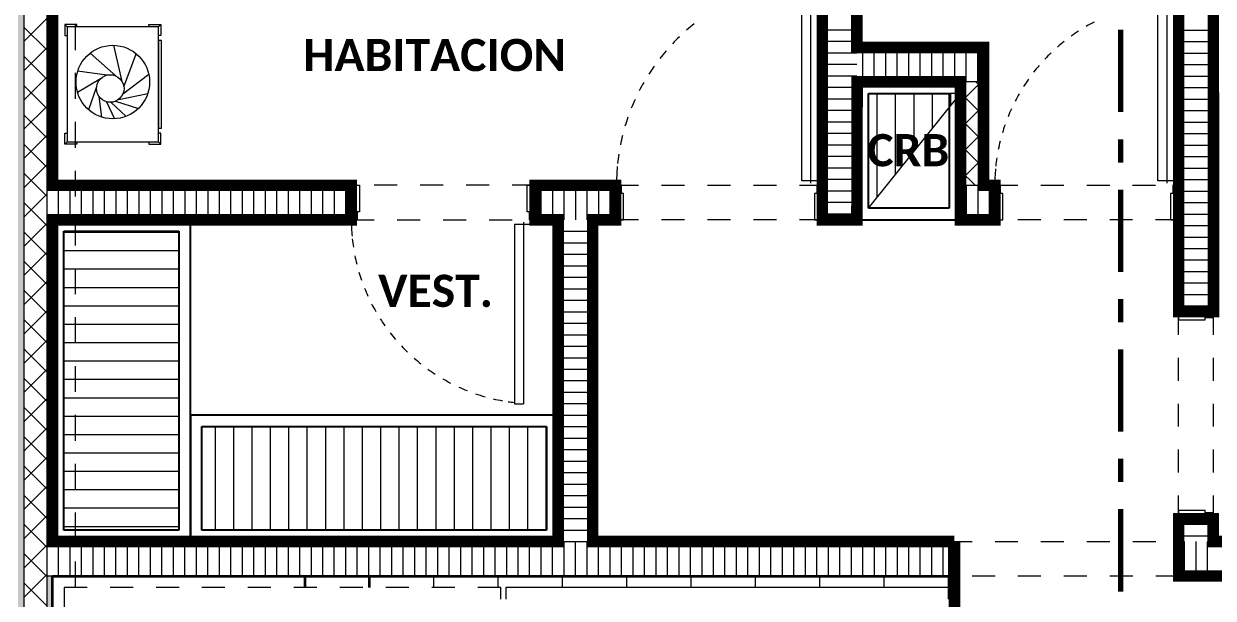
# Model space of a CAD drawing. Header units: metres. Extents: x -144 to 1000, y -717 to 29.
# Drawn here: x 839.63 to 844.81, y -553.07 to -550.57 of the extents above; entities that cross this region are included whole.
import ezdxf

# ---------------------------------------------------------------- set-up
doc = ezdxf.new("R2010")
doc.units = ezdxf.units.M
for name, pattern in [('Basculante', [0.11624999999999999, 0.075, -0.04125]), ('basculante modificado', [0.18, 0.1125, -0.0675]), ('Dash Dot 3_16_', [0.5953125, 0.3571875, -0.1190625, 0, -0.1190625]), ('Trazo', [0.45, 0.225, -0.225])]:
    doc.linetypes.add(name, pattern=pattern)
doc.layers.get('0').update_dxf_attribs({"color": 1})
doc.layers.add('00-MEDICION', color=30, linetype='Continuous')
for name, color, linetype, lineweight in [('A-DETL', 1, 'Continuous', 9), ('A-DETL-GENF', 1, 'Continuous', 9), ('A-DETL-MEDM', 1, 'Continuous', 30), ('A-DETL-THIN', 1, 'Continuous', 9), ('A-DOOR', 1, 'Continuous', 9), ('A-DOOR-FRAM', 1, 'Continuous', 9), ('A-DOOR-HDLN', 1, 'Trazo', 20), ('A-FLOR', 2, 'Continuous', 9), ('A-FLOR-OVHD', 7, 'Basculante', 9), ('A-GENM', 1, 'Continuous', 9), ('A-WALL', 4, 'Continuous', 9), ('G-ANNO-SYMB', 1, 'Continuous', 9), ('G-ANNO-TEXT', 2, 'Continuous', 9), ('I-FURN', 2, 'Continuous', 9)]:
    doc.layers.add(name, color=color, linetype=linetype, lineweight=lineweight)
doc.layers.add('A-WALL-PATT', color=7, linetype='Continuous', lineweight=35, true_color=0x9c9c9c)
doc.styles.add('Calibri_B', font='calibrib.ttf', dxfattribs={"height": 0.1650000000000001})

# ---------------------------------------------------------------- blocks, each defined once
blk = doc.blocks.new('H')
at = {"layer": 'A-WALL-PATT', "lineweight": 5, "true_color": 0x747474}
h = blk.add_hatch(color=8, dxfattribs=at)
h.paths.add_polyline_path([(843.8367236276539, -497.525494278678), (843.8367236276539, -497.500494278678), (843.7867236276539, -497.500494278678), (843.7867236276539, -496.800494278678), (843.761723627654, -496.800494278678), (843.761723627654, -497.525494278678), (843.8340979228973, -497.525494278678)])
h.paths.add_polyline_path([(843.761723627654, -496.700494278678), (843.7867236276539, -496.700494278678), (843.7867236276539, -494.775494278678), (843.761723627654, -494.775494278678), (843.761723627654, -496.6754942786781)])
h.paths.add_polyline_path([(843.7867236276539, -494.625494278678), (843.7867236276539, -489.8254942786789), (843.7617236276539, -489.8254942786788), (843.7617236276539, -494.625494278678)])
h.paths.add_polyline_path([(843.7867236276539, -489.6754942786789), (843.7867236276539, -489.2757190700754), (843.7617236276539, -489.2757190700754), (843.7617236276539, -489.6754942786789)])
at = {"layer": 'A-WALL-PATT', "true_color": 0x747474}
h = blk.add_hatch(color=8, dxfattribs=at)
h.paths.add_polyline_path([(843.886723627654, -497.525494278678), (843.9117236276539, -497.525494278678), (843.911723627654, -497.0244316151886), (843.886723627654, -497.0244316151886), (843.886723627654, -497.500494278678)])
h.paths.add_polyline_path([(843.911723627654, -496.8744316151886), (843.9117236276539, -494.1257190700755), (843.886723627654, -494.1257190700755), (843.886723627654, -496.8744316151881)])
h.paths.add_polyline_path([(843.886723627654, -493.9757190700755), (843.9113236276585, -493.9757190700755), (843.9113236276585, -492.5757190700753), (843.886723627654, -492.5757190700754), (843.886723627654, -493.3819483553572)])
h.paths.add_polyline_path([(843.886723627654, -492.4257190700753), (843.9117236276539, -492.4257190700753), (843.9113236276585, -489.4257190700753), (843.886723627654, -489.4257190700753), (843.886723627654, -492.2217967245262)])
at = {"layer": 'A-DETL', "color": 7, "linetype": 'basculante modificado'}
blk.add_line((844.0116112319539, -498.4244316151886), (844.0116112319539, -489.8254942786781), dxfattribs=at)
at = {"layer": 'A-DETL', "color": 7}
blk.add_line((843.9116112319538, -494.1257190700753), (847.8109368577735, -494.1257190700753), dxfattribs=at)
at = {"layer": 'A-DETL', "color": 7, "linetype": 'Basculante', "lineweight": 35}
for p, q in [((845.0113864405616, -494.1757044069485), (845.0113864405616, -494.1257190700753)), ((845.2909368577735, -494.1757044069485), (845.2909368577735, -494.1257190700753))]:
    blk.add_line(p, q, dxfattribs=at)
at = {"layer": 'A-DETL-GENF', "color": 251, "true_color": 0x535353}
for p, q in [((847.5003259984932, -492.4788083667297), (847.5003259984932, -492.0257190700754)), ((847.5803259984931, -492.3788083667297), (847.5803259984931, -492.0257190700754)), ((847.6603259984931, -492.2788083667297), (847.6603259984931, -492.0257190700754)), ((847.7403259984932, -492.1788083667296), (847.7403259984932, -492.0257190700754)), ((847.8203259984931, -492.0788083667297), (847.8203259984931, -492.0257190700754)), ((843.9613236276584, -492.6295881938306), (844.4613236276585, -492.6295881938306)), ((843.9613236276584, -492.7095881938307), (844.4613236276585, -492.7095881938307)), ((843.9613236276584, -492.7895881938306), (844.4613236276585, -492.7895881938306)), ((843.9613236276584, -492.8695881938306), (844.4613236276585, -492.8695881938306)), ((843.9613236276584, -492.9495881938306), (844.4613236276585, -492.9495881938306)), ((843.9613236276584, -493.0295881938306), (844.4613236276585, -493.0295881938306)), ((843.9613236276584, -493.1095881938306), (844.4613236276585, -493.1095881938306)), ((843.9613236276584, -493.1895881938306), (844.4613236276585, -493.1895881938306)), ((843.9613236276584, -493.2695881938306), (844.4613236276585, -493.2695881938306)), ((843.9613236276584, -493.3495881938306), (844.4613236276585, -493.3495881938306)), ((843.9613236276584, -493.4295881938306), (844.4613236276585, -493.4295881938306)), ((844.6203259984932, -493.9257190700754), (844.6203259984932, -493.4757190700755)), ((844.7003259984931, -493.9257190700754), (844.7003259984931, -493.4757190700755)), ((844.7803259984931, -493.9257190700754), (844.7803259984931, -493.4757190700755)), ((844.8603259984932, -493.9257190700754), (844.8603259984932, -493.4757190700755)), ((844.9403259984931, -493.9257190700754), (844.9403259984931, -493.4757190700755)), ((845.0203259984931, -493.9257190700754), (845.0203259984931, -493.4757190700755)), ((845.1003259984932, -493.9257190700754), (845.1003259984932, -493.4757190700755)), ((845.1803259984931, -493.9257190700754), (845.1803259984931, -493.4757190700755)), ((845.2603259984932, -493.9257190700754), (845.2603259984932, -493.4757190700755)), ((845.3403259984931, -493.9257190700754), (845.3403259984931, -493.4757190700755)), ((845.4203259984931, -493.9257190700754), (845.4203259984931, -493.4757190700755)), ((845.5003259984932, -493.9257190700754), (845.5003259984932, -493.4757190700755)), ((845.5803259984931, -493.9257190700754), (845.5803259984931, -493.4757190700755)), ((845.6603259984931, -493.9257190700754), (845.6603259984931, -493.4757190700755)), ((845.7403259984932, -493.9257190700754), (845.7403259984932, -493.4757190700755)), ((845.8203259984931, -493.9257190700754), (845.8203259984931, -493.4757190700755)), ((845.9003259984931, -493.9257190700754), (845.9003259984931, -493.4757190700755)), ((845.9803259984932, -493.9257190700754), (845.9803259984932, -493.4757190700755)), ((846.0603259984931, -493.9257190700754), (846.0603259984931, -493.4757190700755)), ((843.9613236276584, -493.5095881938306), (844.4613236276585, -493.5095881938306)), ((843.9613236276584, -493.5895881938307), (844.4613236276585, -493.5895881938307)), ((843.9613236276584, -493.6695881938306), (844.4613236276585, -493.6695881938306)), ((843.9613236276584, -493.7495881938306), (844.4613236276585, -493.7495881938306)), ((843.9613236276584, -493.8295881938306), (844.4613236276585, -493.8295881938306)), ((843.9613236276584, -493.9095881938306), (844.4613236276585, -493.9095881938306))]:
    blk.add_line(p, q, dxfattribs=at)
at = {"layer": 'A-DETL-GENF', "linetype": 'Basculante'}
for p, q in [((846.0117236276528, -492.4257190700754), (845.2117236276529, -492.4257190700754)), ((845.2117236276529, -492.4257190700754), (845.2117236276529, -492.5757190700754)), ((846.0117236276528, -492.5757190700754), (846.0117236276528, -492.4257190700754)), ((846.3617236276539, -492.5757190700754), (846.3617236276539, -492.4257190700754)), ((846.3617236276539, -492.4257190700754), (847.261723627654, -492.4257190700754)), ((847.261723627654, -492.4257190700754), (847.261723627654, -492.5757190700754)), ((848.011723627654, -492.5757190700754), (848.011723627654, -492.4257190700753)), ((848.011723627654, -492.4257190700753), (848.8117236276539, -492.4257190700753)), ((848.8117236276539, -492.4257190700753), (848.8117236276539, -492.5757190700754)), ((845.2117236276529, -492.5757190700754), (846.0117236276528, -492.5757190700754)), ((847.261723627654, -492.5757190700754), (846.3617236276539, -492.5757190700754)), ((848.8117236276539, -492.5757190700754), (848.011723627654, -492.5757190700754)), ((848.8117236276539, -493.8757190700755), (848.8117236276539, -492.9757190700755)), ((848.8117236276539, -492.9757190700755), (848.9617236276539, -492.9757190700755)), ((848.9617236276539, -492.9757190700755), (848.9617236276539, -493.8757190700755)), ((848.9617236276539, -493.8757190700755), (848.8117236276539, -493.8757190700755)), ((847.8127974358157, -493.9757190700755), (848.8127974358157, -493.9757190700755)), ((848.8127974358157, -494.1257190700755), (847.8127974358157, -494.1257190700755))]:
    blk.add_line(p, q, dxfattribs=at)
at = {"layer": 'A-DETL-MEDM'}
for p, q in [((847.8127974358157, -494.1257190700755), (847.8127974358157, -493.9757190700755)), ((848.8127974358157, -493.9757190700755), (848.8127974358157, -494.1257190700755))]:
    blk.add_line(p, q, dxfattribs=at)
at = {"layer": 'A-DETL-THIN'}
for p, q in [((847.4627974358166, -492.0257190700754), (847.4627974358166, -492.5257190700754)), ((847.4627974358166, -492.5257190700754), (847.8627974358166, -492.0257190700754)), ((847.8627974358166, -492.0257190700754), (847.4627974358166, -492.0257190700754)), ((844.4613236276584, -492.6257190700755), (843.9613236276584, -492.6257190700755)), ((843.9613236276584, -492.6257190700755), (843.9613236276584, -493.9257190700757)), ((844.4613236276584, -493.9257190700757), (844.4613236276584, -492.6257190700755)), ((844.5613236276585, -493.4757190700754), (844.5613236276585, -493.9257190700755)), ((846.0617236276529, -493.4757190700754), (844.5613236276585, -493.4757190700754)), ((846.0617236276529, -493.9257190700755), (846.0617236276529, -493.4757190700754)), ((843.9613236276584, -493.9257190700757), (844.4613236276584, -493.9257190700757)), ((844.5613236276585, -493.9257190700755), (846.0617236276529, -493.9257190700755)), ((845.5709368577735, -494.1757044069485), (845.5709368577735, -494.1257190700753)), ((845.8509368577736, -494.1757044069485), (845.8509368577736, -494.1257190700753)), ((846.1309368577736, -494.1757044069485), (846.1309368577736, -494.1257190700753)), ((846.4109368577735, -494.1757044069485), (846.4109368577735, -494.1257190700753)), ((846.6909368577735, -494.1757044069485), (846.6909368577735, -494.1257190700753)), ((846.9709368577736, -494.1757044069485), (846.9709368577736, -494.1257190700753)), ((847.2509368577736, -494.1757044069485), (847.2509368577736, -494.1257190700753)), ((847.5309368577736, -494.1757044069485), (847.5309368577736, -494.1257190700753)), ((847.8109368577735, -494.1757044069485), (847.8109368577735, -494.1257190700753)), ((845.8839630267262, -494.1757044069485), (845.8839630267262, -494.2257044069485)), ((847.8109368577735, -494.1757044069485), (845.8839630267262, -494.1757044069485)), ((847.8109368577735, -494.2257044069485), (847.8109368577735, -494.1757044069485))]:
    blk.add_line(p, q, dxfattribs=at)
at = {"layer": 'A-DOOR', "lineweight": 15}
for p, q in [((847.1717236276539, -492.4057190700744), (847.1717236276539, -491.5257190700744)), ((847.2117236276539, -492.4157190700744), (847.2117236276539, -491.5257190700744)), ((848.7217236276539, -492.4057190700744), (848.7217236276539, -491.6257190700744)), ((848.761723627654, -492.4157190700744), (848.761723627654, -491.6257190700744)), ((847.2467236276539, -492.4057190700744), (847.1717236276539, -492.4057190700744)), ((847.2467236276539, -492.4157190700744), (847.2467236276539, -492.4057190700744)), ((847.261723627654, -492.4157190700744), (847.2467236276539, -492.4157190700744)), ((848.7967236276539, -492.4057190700744), (848.7217236276539, -492.4057190700744)), ((848.7967236276539, -492.4157190700744), (848.7967236276539, -492.4057190700744)), ((848.8117236276539, -492.4157190700744), (848.7967236276539, -492.4157190700744)), ((845.9217236276529, -492.5957190700764), (845.9217236276529, -493.3757190700763)), ((845.9967236276528, -492.5957190700764), (845.9217236276529, -492.5957190700764)), ((845.9617236276529, -492.5857190700763), (845.9617236276529, -493.3757190700763)), ((845.9967236276528, -492.5857190700763), (845.9967236276528, -492.5957190700764)), ((846.0117236276528, -492.5857190700763), (845.9967236276528, -492.5857190700763)), ((845.9217236276529, -493.3757190700763), (845.9617236276529, -493.3757190700763))]:
    blk.add_line(p, q, dxfattribs=at)
at = {"layer": 'A-DOOR'}
for p, q in [((846.0117236276528, -492.5757190700754), (846.0117236276528, -492.4257190700753)), ((847.261723627654, -492.4257190700754), (847.261723627654, -492.5757190700754)), ((848.8117236276539, -492.4257190700754), (848.8117236276539, -492.5757190700754)), ((848.9617236276539, -493.8757190700755), (848.8117236276539, -493.8757190700755))]:
    blk.add_line(p, q, dxfattribs=at)
for centre, radius, start, end in [((847.2602115441686, -492.4236780550859), 0.8946875203376984, 128.4671601132715, 131.2097300486937), ((848.8117236276539, -492.4257190700754), 0.8000000000000036, 117.3660165160157, 120.1622224460191), ((847.2602115441686, -492.4236780550859), 0.8946875203376987, 133.9405895135327, 136.6604818859339), ((848.8117236276539, -492.4257190700754), 0.8000000000000036, 122.9440694507499, 125.7121667291747), ((847.2602115441686, -492.4236780550859), 0.8946875203376984, 139.3701787705981, 142.0704777931801), ((848.8117236276539, -492.4257190700754), 0.8000000000000036, 133.9405895135327, 136.6604818859339), ((848.8117236276539, -492.4257190700754), 0.8000000000000036, 128.4671601132715, 131.2097300486937), ((847.2602115441686, -492.4236780550859), 0.8946875203376985, 144.7622003706063, 147.4461894641973), ((848.8117236276539, -492.4257190700754), 0.8000000000000037, 139.3701787705981, 142.0704777931801), ((847.2602115441686, -492.4236780550859), 0.8946875203376986, 150.1233073214276, 152.7944332110049), ((848.8117236276539, -492.4257190700754), 0.8000000000000037, 144.7622003706063, 147.4461894641973), ((847.2602115441686, -492.4236780550859), 0.8946875203376988, 155.4604611549773, 158.1222976604508), ((848.8117236276539, -492.4257190700754), 0.8000000000000038, 150.1233073214276, 152.7944332110049), ((848.8117236276539, -492.4257190700754), 0.8000000000000039, 155.4604611549773, 158.1222976604508), ((847.2602115441686, -492.4236780550859), 0.8946875203376988, 160.7808594526821, 163.437071210485), ((847.2602115441686, -492.4236780550859), 0.8946875203376989, 166.0918633041322, 168.746169535552), ((848.8117236276539, -492.4257190700754), 0.8000000000000039, 160.7808594526821, 163.437071210485), ((848.8117236276539, -492.4257190700754), 0.8000000000000039, 166.0918633041322, 168.746169535552), ((847.2602115441686, -492.4236780550859), 0.8946875203376993, 171.4009248799242, 174.0570632279428), ((848.8117236276539, -492.4257190700754), 0.8000000000000042, 171.4009248799242, 174.0570632279428), ((847.2602115441686, -492.4236780550859), 0.8946875203376984, 174.8602086464447, 180), ((848.8117236276539, -492.4257190700754), 0.8000000000000037, 174.8602086464447, 180), ((846.0117236276528, -492.5757190700754), 0.800000000000005, 180, 185.1397913535553), ((846.0117236276528, -492.5757190700754), 0.8000000000000042, 185.9429367720572, 188.5990751200759), ((846.0117236276528, -492.5757190700754), 0.8000000000000039, 191.253830464448, 193.9081366958615), ((846.0117236276528, -492.5757190700754), 0.8000000000000039, 196.562928789515, 199.2191405473179), ((846.0117236276528, -492.5757190700754), 0.8000000000000039, 201.8777023395492, 204.5395388450227), ((846.0117236276528, -492.5757190700754), 0.8000000000000038, 207.2055667889951, 209.8766926785724), ((846.0117236276528, -492.5757190700754), 0.8000000000000037, 212.5538105358027, 215.2377996293937), ((846.0117236276528, -492.5757190700754), 0.8000000000000037, 217.9295222068199, 220.6298212294019), ((846.0117236276528, -492.5757190700754), 0.8000000000000036, 223.3395181140661, 226.0594104864628), ((846.0117236276528, -492.5757190700754), 0.8000000000000036, 228.7902699513063, 231.5328398867285), ((846.0117236276528, -492.5757190700754), 0.8000000000000036, 234.2878332708253, 237.0559305492501), ((846.0117236276528, -492.5757190700754), 0.8000000000000036, 239.8377775539809, 242.6339834839843), ((846.0117236276528, -492.5757190700754), 0.8000000000000037, 245.445118959369, 248.27171416108), ((846.0117236276528, -492.5757190700754), 0.8000000000000037, 251.1142570684289, 254.1684348330635), ((846.0117236276528, -492.5757190700754), 0.8000000000000042, 256.8489171200942, 259.7417849731691), ((846.0117236276528, -492.5757190700754), 0.8000000000000042, 256.8489171200942, 259.7417849731691), ((846.0117236276528, -492.5757190700754), 0.800000000000004, 261.5500095160473, 263.5405502226412)]:
    blk.add_arc(centre, radius, start, end, dxfattribs=at)
at = {"layer": 'A-DOOR-FRAM'}
for p, q in [((845.2117236276529, -492.4257190700754), (845.2467236276528, -492.4257190700754)), ((845.2467236276528, -492.4257190700754), (845.2467236276528, -492.5407190700764)), ((845.9767236276529, -492.5407190700764), (845.9767236276529, -492.4257190700754)), ((845.9767236276529, -492.4257190700754), (846.0117236276528, -492.4257190700754)), ((846.386723627654, -492.4257190700744), (846.3617236276539, -492.4257190700744)), ((846.386723627654, -492.4607190700744), (846.386723627654, -492.4257190700744)), ((846.396723627654, -492.4607190700744), (846.386723627654, -492.4607190700744)), ((846.396723627654, -492.5757190700754), (846.396723627654, -492.4607190700744)), ((847.2367236276539, -492.4607190700744), (847.2267236276539, -492.4607190700744)), ((847.2267236276539, -492.4607190700744), (847.2267236276539, -492.5757190700754)), ((847.261723627654, -492.4257190700744), (847.2367236276539, -492.4257190700744)), ((847.2367236276539, -492.4257190700744), (847.2367236276539, -492.4607190700744)), ((848.0367236276539, -492.4257190700744), (848.011723627654, -492.4257190700744)), ((848.0367236276539, -492.4607190700744), (848.0367236276539, -492.4257190700744)), ((848.0467236276539, -492.4607190700744), (848.0367236276539, -492.4607190700744)), ((848.0467236276539, -492.5757190700754), (848.0467236276539, -492.4607190700744)), ((848.7867236276539, -492.4607190700744), (848.776723627654, -492.4607190700744)), ((848.776723627654, -492.4607190700744), (848.776723627654, -492.5757190700754)), ((848.8117236276539, -492.4257190700744), (848.7867236276539, -492.4257190700744)), ((848.7867236276539, -492.4257190700744), (848.7867236276539, -492.4607190700744)), ((845.2367236276529, -492.5407190700764), (845.2367236276529, -492.5757190700763)), ((845.2467236276528, -492.5407190700764), (845.2367236276529, -492.5407190700764)), ((845.9867236276529, -492.5407190700764), (845.9767236276529, -492.5407190700764)), ((845.9867236276529, -492.5757190700763), (845.9867236276529, -492.5407190700764)), ((845.2367236276529, -492.5757190700763), (845.2117236276529, -492.5757190700763)), ((846.0117236276528, -492.5757190700763), (845.9867236276529, -492.5757190700763)), ((846.3617236276539, -492.5757190700754), (846.396723627654, -492.5757190700754)), ((847.2267236276539, -492.5757190700754), (847.261723627654, -492.5757190700754)), ((848.011723627654, -492.5757190700754), (848.0467236276539, -492.5757190700754)), ((848.776723627654, -492.5757190700754), (848.8117236276539, -492.5757190700754)), ((848.8117236276539, -492.9757190700755), (848.8117236276539, -493.0107190700755)), ((848.9617236276548, -493.0007190700755), (848.9617236276548, -492.9757190700755)), ((848.8117236276539, -493.0107190700755), (848.9267236276548, -493.0107190700755)), ((848.9267236276548, -493.0107190700755), (848.9267236276548, -493.0007190700755)), ((848.9267236276548, -493.0007190700755), (848.9617236276548, -493.0007190700755)), ((848.8117236276539, -493.8407190700755), (848.8117236276539, -493.8757190700755)), ((848.9267236276548, -493.8407190700755), (848.8117236276539, -493.8407190700755)), ((848.9267236276548, -493.8507190700755), (848.9267236276548, -493.8407190700755)), ((848.9617236276548, -493.8507190700755), (848.9267236276548, -493.8507190700755)), ((848.9617236276548, -493.8757190700755), (848.9617236276548, -493.8507190700755))]:
    blk.add_line(p, q, dxfattribs=at)
at = {"layer": 'A-DOOR-HDLN'}
for p, q in [((845.2117236276529, -492.4257190700753), (845.2117236276529, -492.5757190700754)), ((846.3617236276539, -492.5757190700754), (846.3617236276539, -492.4257190700754)), ((848.011723627654, -492.5757190700754), (848.011723627654, -492.4257190700754)), ((848.8117236276539, -492.9757190700755), (848.9617236276539, -492.9757190700755))]:
    blk.add_line(p, q, dxfattribs=at)
at = {"layer": 'A-FLOR'}
blk.add_line((847.8109368577735, -494.1255391387886), (847.8109368577735, -494.1757044069485), dxfattribs=at)
at = {"layer": 'A-FLOR-OVHD'}
for p, q in [((845.8620051289815, -494.1757044069485), (843.9616112319538, -494.1757044069484)), ((843.9616112319538, -494.1757044069484), (843.9616112319537, -496.8744316151887)), ((845.8620051289815, -494.2257044069485), (845.8620051289815, -494.1757044069485))]:
    blk.add_line(p, q, dxfattribs=at)
at = {"layer": 'A-GENM', "lineweight": 25}
for p, q in [((847.8627974358166, -491.9757190700753), (847.4127974358166, -491.9757190700753)), ((847.4127974358166, -491.9757190700753), (847.4127974358166, -492.5757190700754)), ((847.8627974358166, -492.5757190700754), (847.8627974358166, -491.9757190700753)), ((847.4627974358166, -492.5257190700754), (847.4627974358166, -492.0257190700754)), ((847.4627974358166, -492.0257190700754), (847.8127974358166, -492.0257190700754)), ((847.8127974358166, -492.0257190700754), (847.8127974358166, -492.5257190700754)), ((847.8127974358166, -492.5257190700754), (847.4627974358166, -492.5257190700754)), ((843.9113236276585, -492.5757190700753), (843.9113236276585, -493.9757190700755)), ((844.5113236276585, -492.5757190700753), (843.9113236276585, -492.5757190700753)), ((843.9613236276585, -493.9257190700754), (843.9613236276585, -492.6257190700753)), ((843.9613236276585, -492.6257190700753), (844.4613236276585, -492.6257190700753)), ((844.4613236276585, -492.6257190700753), (844.4613236276585, -493.9257190700754)), ((844.5113236276585, -493.9757190700755), (844.5113236276585, -492.5757190700753)), ((847.4127974358166, -492.5757190700754), (847.8627974358166, -492.5757190700754)), ((844.5113236276585, -493.4257190700754), (844.5113236276585, -493.9757190700754)), ((846.1117236276529, -493.4257190700754), (844.5113236276585, -493.4257190700754)), ((846.1117236276529, -493.9757190700754), (846.1117236276529, -493.4257190700754)), ((844.5613236276585, -493.9257190700754), (844.5613236276585, -493.4757190700754)), ((844.5613236276585, -493.4757190700754), (846.0617236276529, -493.4757190700754)), ((846.0617236276529, -493.4757190700754), (846.0617236276529, -493.9257190700754)), ((844.4613236276585, -493.9257190700754), (843.9613236276585, -493.9257190700754)), ((846.0617236276529, -493.9257190700754), (844.5613236276585, -493.9257190700754)), ((843.9113236276585, -493.9757190700755), (844.5113236276585, -493.9757190700755)), ((844.5113236276585, -493.9757190700754), (846.1117236276529, -493.9757190700754))]:
    blk.add_line(p, q, dxfattribs=at)
at = {"layer": 'A-WALL'}
for p, q in [((843.7867236276539, -489.2757190700754), (843.7867236276539, -496.700494278678)), ((843.886723627654, -489.4257190700754), (843.886723627654, -497.525494278678)), ((847.9627974358166, -491.9757190700753), (847.8627974358166, -491.9757190700753)), ((843.9117236276539, -492.4257190700754), (843.886723627654, -492.4257190700754)), ((847.8627974358166, -492.4257190700754), (847.9627974358166, -492.4257190700754)), ((843.9117236276539, -492.5757190700754), (843.886723627654, -492.5757190700754)), ((843.9117236276539, -493.9757190700755), (843.886723627654, -493.9757190700755)), ((843.9117236276539, -494.1257190700755), (843.886723627654, -494.1257190700755))]:
    blk.add_line(p, q, dxfattribs=at)
at = {"layer": 'A-WALL', "lineweight": 35}
for p, q in [((843.9117236276539, -492.4257190700754), (843.9117236276539, -489.4257190700754)), ((847.261723627654, -489.4257190700754), (847.2617236276539, -492.5757190700754)), ((847.4117236276539, -491.8257190700754), (847.4117236276539, -489.4257190700754)), ((848.8117236276539, -489.4257190700754), (848.8117236276539, -492.9757190700755)), ((848.9617236276539, -492.9757190700755), (848.9617236276539, -489.6754942786781)), ((847.9627974358166, -491.8257190700754), (847.4117236276539, -491.8257190700754)), ((847.9627974358166, -492.4257190700754), (847.9627974358166, -491.8257190700754)), ((847.4117236276539, -492.5757190700754), (847.4117236276539, -491.9757190700753)), ((847.4117236276539, -491.9757190700753), (847.8627974358166, -491.9757190700753)), ((847.8627974358166, -491.9757190700753), (847.8627974358166, -492.5757190700754)), ((845.2117236276529, -492.4257190700754), (843.9117236276539, -492.4257190700754)), ((845.2117236276529, -492.5757190700754), (845.2117236276529, -492.4257190700754)), ((846.3617236276539, -492.4257190700754), (846.0117236276528, -492.4257190700754)), ((846.0117236276528, -492.4257190700754), (846.0117236276528, -492.5757190700754)), ((846.3617236276539, -492.5757190700754), (846.3617236276539, -492.4257190700754)), ((848.011723627654, -492.4257190700754), (847.9627974358166, -492.4257190700754)), ((848.011723627654, -492.5757190700754), (848.011723627654, -492.4257190700754)), ((843.9117236276539, -493.9757190700755), (843.9117236276539, -492.5757190700754)), ((843.9117236276539, -492.5757190700754), (845.2117236276529, -492.5757190700754)), ((846.0117236276528, -492.5757190700754), (846.1117236276529, -492.5757190700754)), ((846.1117236276529, -492.5757190700754), (846.1117236276529, -493.9757190700755)), ((846.2617236276528, -493.9757190700755), (846.2617236276528, -492.5757190700754)), ((846.2617236276528, -492.5757190700754), (846.3617236276539, -492.5757190700754)), ((847.2617236276539, -492.5757190700754), (847.4117236276539, -492.5757190700754)), ((847.8627974358166, -492.5757190700754), (848.011723627654, -492.5757190700754)), ((848.8117236276539, -492.9757190700755), (848.9617236276539, -492.9757190700755)), ((848.9617236276539, -493.8757190700755), (848.8117236276539, -493.8757190700755)), ((848.8117236276539, -493.8757190700755), (848.8117236276539, -493.9757190700755)), ((848.9617236276539, -493.9757190700755), (848.9617236276539, -493.8757190700755)), ((846.1117236276529, -493.9757190700755), (843.9117236276539, -493.9757190700755)), ((847.8127974358157, -493.9757190700755), (846.2617236276528, -493.9757190700755)), ((851.9617236276539, -493.9757190700755), (848.9617236276539, -493.9757190700755)), ((843.9117236276539, -496.8744316151887), (843.9117236276539, -494.1257190700755)), ((843.9117236276539, -494.1257190700755), (847.8127974358157, -494.1257190700755)), ((848.8127974358157, -494.1257190700755), (851.9617236276539, -494.1257190700755))]:
    blk.add_line(p, q, dxfattribs=at)
at = {"layer": 'A-WALL-PATT', "color": 1, "lineweight": 5, "true_color": 0xff0000}
for p, q in [((843.7867236276539, -491.8002100748393), (843.886723627654, -491.7002100748393)), ((843.886723627654, -491.8368949370904), (843.7867236276539, -491.7368949370904)), ((843.7867236276539, -491.9274892954529), (843.886723627654, -491.8274892954529)), ((843.886723627654, -491.964174157704), (843.7867236276539, -491.864174157704)), ((843.7867236276539, -492.0547685160665), (843.886723627654, -491.9547685160665)), ((843.886723627654, -492.0914533783176), (843.7867236276539, -491.9914533783175)), ((843.7867236276539, -492.18204773668), (843.886723627654, -492.08204773668)), ((843.886723627654, -492.2187325989311), (843.7867236276539, -492.1187325989312)), ((843.7867236276539, -492.3093269572936), (843.886723627654, -492.2093269572936)), ((843.886723627654, -492.3460118195447), (843.7867236276539, -492.2460118195447)), ((843.7867236276539, -492.4366061779072), (843.886723627654, -492.3366061779072)), ((843.886723627654, -492.4732910401583), (843.7867236276539, -492.3732910401583)), ((843.7867236276539, -492.5638853985208), (843.886723627654, -492.4638853985207)), ((843.886723627654, -492.6005702607719), (843.7867236276539, -492.5005702607718)), ((843.7867236276539, -492.6911646191343), (843.886723627654, -492.5911646191344)), ((843.886723627654, -492.7278494813854), (843.7867236276539, -492.6278494813855)), ((843.7867236276539, -492.8184438397479), (843.886723627654, -492.7184438397479)), ((843.886723627654, -492.855128701999), (843.7867236276539, -492.755128701999)), ((843.7867236276539, -492.9457230603615), (843.886723627654, -492.8457230603615)), ((843.886723627654, -492.9824079226126), (843.7867236276539, -492.8824079226126)), ((843.7867236276539, -493.0730022809751), (843.886723627654, -492.9730022809751)), ((843.886723627654, -493.1096871432262), (843.7867236276539, -493.0096871432262)), ((843.7867236276539, -493.2002815015887), (843.886723627654, -493.1002815015887)), ((843.886723627654, -493.2369663638398), (843.7867236276539, -493.1369663638397)), ((843.7867236276539, -493.3275607222022), (843.886723627654, -493.2275607222022)), ((843.886723627654, -493.3642455844533), (843.7867236276539, -493.2642455844534)), ((843.7867236276539, -493.4548399428158), (843.886723627654, -493.3548399428158)), ((843.886723627654, -493.4915248050669), (843.7867236276539, -493.3915248050669)), ((843.7867236276539, -493.5821191634294), (843.886723627654, -493.4821191634294)), ((843.886723627654, -493.6188040256805), (843.7867236276539, -493.5188040256805)), ((843.7867236276539, -493.709398384043), (843.886723627654, -493.6093983840429)), ((843.886723627654, -493.7460832462941), (843.7867236276539, -493.6460832462941)), ((843.7867236276539, -493.8366776046565), (843.886723627654, -493.7366776046566)), ((843.886723627654, -493.8733624669077), (843.7867236276539, -493.7733624669077)), ((843.7867236276539, -493.9639568252701), (843.886723627654, -493.8639568252701)), ((843.886723627654, -494.0006416875212), (843.7867236276539, -493.9006416875212)), ((843.7867236276539, -494.0912360458837), (843.886723627654, -493.9912360458837)), ((843.886723627654, -494.1279209081348), (843.7867236276539, -494.0279209081348)), ((843.7867236276539, -494.2185152664973), (843.886723627654, -494.1185152664973)), ((843.886723627654, -494.2552001287484), (843.7867236276539, -494.1552001287484))]:
    blk.add_line(p, q, dxfattribs=at)
at = {"layer": 'A-WALL-PATT', "color": 8, "lineweight": 5, "true_color": 0x727272}
for p, q in [((847.4117236276539, -491.7505881938306), (847.2617236276539, -491.7505881938306)), ((848.8117236276539, -491.7505881938306), (848.9617236276539, -491.7505881938306)), ((847.4117236276539, -491.8005881938306), (847.2617236276539, -491.8005881938306)), ((847.4373259984932, -491.9757190700753), (847.4373259984932, -491.8257190700754)), ((847.4873259984931, -491.9757190700753), (847.4873259984931, -491.8257190700754)), ((847.5373259984932, -491.9757190700753), (847.5373259984932, -491.8257190700754)), ((847.5873259984932, -491.9757190700753), (847.5873259984932, -491.8257190700754)), ((847.6373259984932, -491.9757190700753), (847.6373259984932, -491.8257190700754)), ((847.6873259984932, -491.9757190700753), (847.6873259984932, -491.8257190700754)), ((847.7373259984931, -491.9757190700753), (847.7373259984931, -491.8257190700754)), ((847.7873259984932, -491.9757190700753), (847.7873259984932, -491.8257190700754)), ((847.8373259984932, -491.9757190700753), (847.8373259984932, -491.8257190700754)), ((847.8873259984932, -491.9757190700753), (847.8873259984932, -491.8257190700754)), ((847.9373259984932, -491.9757190700753), (847.9373259984932, -491.8257190700754)), ((848.8117236276539, -491.8005881938306), (848.9617236276539, -491.8005881938306)), ((847.4117236276539, -491.8505881938306), (847.2617236276539, -491.8505881938306)), ((847.4117236276539, -491.9005881938306), (847.2617236276539, -491.9005881938306)), ((848.8117236276539, -491.8505881938306), (848.9617236276539, -491.8505881938306)), ((848.8117236276539, -491.9005881938306), (848.9617236276539, -491.9005881938306)), ((847.4117236276539, -491.9505881938306), (847.2617236276539, -491.9505881938306)), ((848.8117236276539, -491.9505881938306), (848.9617236276539, -491.9505881938306)), ((847.4117236276539, -492.0005881938306), (847.2617236276539, -492.0005881938306)), ((848.8117236276539, -492.0005881938306), (848.9617236276539, -492.0005881938306)), ((847.4117236276539, -492.0505881938306), (847.2617236276539, -492.0505881938306)), ((848.8117236276539, -492.0505881938306), (848.9617236276539, -492.0505881938306)), ((847.4117236276539, -492.1005881938306), (847.2617236276539, -492.1005881938306)), ((848.8117236276539, -492.1005881938306), (848.9617236276539, -492.1005881938306)), ((847.4117236276539, -492.1505881938306), (847.2617236276539, -492.1505881938306)), ((848.8117236276539, -492.1505881938306), (848.9617236276539, -492.1505881938306)), ((847.4117236276539, -492.2005881938306), (847.2617236276539, -492.2005881938306)), ((848.8117236276539, -492.2005881938306), (848.9617236276539, -492.2005881938306)), ((847.4117236276539, -492.2505881938306), (847.2617236276539, -492.2505881938306)), ((848.8117236276539, -492.2505881938306), (848.9617236276539, -492.2505881938306)), ((847.4117236276539, -492.3005881938306), (847.2617236276539, -492.3005881938306)), ((848.8117236276539, -492.3005881938306), (848.9617236276539, -492.3005881938306)), ((847.4117236276539, -492.3505881938306), (847.2617236276539, -492.3505881938306)), ((848.8117236276539, -492.3505881938306), (848.9617236276539, -492.3505881938306)), ((847.4117236276539, -492.4005881938306), (847.2617236276539, -492.4005881938306)), ((848.8117236276539, -492.4005881938306), (848.9617236276539, -492.4005881938306)), ((843.8867259984931, -492.4257190700753), (843.8867259984931, -492.5757190700754)), ((843.9367259984932, -492.4257190700753), (843.9367259984932, -492.5757190700754)), ((843.9867259984932, -492.4257190700753), (843.9867259984932, -492.5757190700754)), ((844.0367259984931, -492.4257190700753), (844.0367259984931, -492.5757190700754)), ((844.0867259984932, -492.4257190700753), (844.0867259984932, -492.5757190700754)), ((844.1367259984931, -492.4257190700753), (844.1367259984931, -492.5757190700754)), ((844.1867259984932, -492.4257190700753), (844.1867259984932, -492.5757190700754)), ((844.2367259984932, -492.4257190700753), (844.2367259984932, -492.5757190700754)), ((844.2867259984931, -492.4257190700753), (844.2867259984931, -492.5757190700754)), ((844.3367259984932, -492.4257190700753), (844.3367259984932, -492.5757190700754)), ((844.3867259984931, -492.4257190700753), (844.3867259984931, -492.5757190700754)), ((844.4367259984932, -492.4257190700753), (844.4367259984932, -492.5757190700754)), ((844.4867259984932, -492.4257190700753), (844.4867259984932, -492.5757190700754)), ((844.5367259984931, -492.4257190700753), (844.5367259984931, -492.5757190700754)), ((844.5867259984932, -492.4257190700753), (844.5867259984932, -492.5757190700754)), ((844.6367259984931, -492.4257190700753), (844.6367259984931, -492.5757190700754)), ((844.6867259984932, -492.4257190700753), (844.6867259984932, -492.5757190700754)), ((844.7367259984932, -492.4257190700753), (844.7367259984932, -492.5757190700754)), ((844.7867259984931, -492.4257190700753), (844.7867259984931, -492.5757190700754)), ((844.8367259984932, -492.4257190700753), (844.8367259984932, -492.5757190700754)), ((844.8867259984931, -492.4257190700753), (844.8867259984931, -492.5757190700754)), ((844.9367259984932, -492.4257190700753), (844.9367259984932, -492.5757190700754)), ((844.9867259984932, -492.4257190700753), (844.9867259984932, -492.5757190700754)), ((845.0367259984931, -492.4257190700753), (845.0367259984931, -492.5757190700754)), ((845.0867259984932, -492.4257190700753), (845.0867259984932, -492.5757190700754)), ((845.1367259984931, -492.4257190700753), (845.1367259984931, -492.5757190700754)), ((845.1867259984932, -492.4257190700753), (845.1867259984932, -492.5757190700754)), ((846.0367259984931, -492.4257190700753), (846.0367259984931, -492.5757190700754)), ((846.0867259984932, -492.4257190700753), (846.0867259984932, -492.5757190700754)), ((846.1367259984931, -492.4257190700753), (846.1367259984931, -492.5757190700754)), ((846.1867259984932, -492.4257190700753), (846.1867259984932, -492.5757190700754)), ((846.2367259984932, -492.4257190700753), (846.2367259984932, -492.5757190700754)), ((846.2867259984931, -492.4257190700753), (846.2867259984931, -492.5757190700754)), ((846.3367259984932, -492.4257190700753), (846.3367259984932, -492.5757190700754)), ((847.4117236276539, -492.4505881938306), (847.2617236276539, -492.4505881938306)), ((847.8873259984932, -492.4257190700753), (847.8873259984932, -492.5757190700754)), ((847.9373259984932, -492.4257190700753), (847.9373259984932, -492.5757190700754)), ((847.9873259984931, -492.4257190700753), (847.9873259984931, -492.5757190700754)), ((848.8117236276539, -492.4505881938306), (848.9617236276539, -492.4505881938306)), ((847.4117236276539, -492.5005881938306), (847.2617236276539, -492.5005881938306)), ((848.8117236276539, -492.5005881938306), (848.9617236276539, -492.5005881938306)), ((847.4117236276539, -492.5505881938306), (847.2617236276539, -492.5505881938306)), ((848.8117236276539, -492.5505881938306), (848.9617236276539, -492.5505881938306)), ((846.1117236276529, -492.6255881938307), (846.2617236276528, -492.6255881938307)), ((848.8117236276539, -492.6005881938306), (848.9617236276539, -492.6005881938306)), ((846.1117236276529, -492.6755881938306), (846.2617236276529, -492.6755881938306)), ((848.8117236276539, -492.6505881938306), (848.9617236276539, -492.6505881938306)), ((846.1117236276529, -492.7255881938306), (846.2617236276529, -492.7255881938306)), ((848.8117236276539, -492.7005881938306), (848.9617236276539, -492.7005881938306)), ((846.1117236276529, -492.7755881938306), (846.2617236276529, -492.7755881938306)), ((848.8117236276539, -492.7505881938306), (848.9617236276539, -492.7505881938306)), ((846.1117236276529, -492.8255881938306), (846.2617236276529, -492.8255881938306)), ((848.8117236276539, -492.8005881938306), (848.9617236276539, -492.8005881938306)), ((846.1117236276529, -492.8755881938307), (846.2617236276529, -492.8755881938307)), ((848.8117236276539, -492.8505881938306), (848.9617236276539, -492.8505881938306)), ((846.111723627653, -492.9255881938306), (846.2617236276529, -492.9255881938306)), ((848.8117236276539, -492.9005881938306), (848.9617236276539, -492.9005881938306)), ((846.111723627653, -492.9755881938306), (846.2617236276529, -492.9755881938306)), ((848.8117236276539, -492.9505881938306), (848.9617236276539, -492.9505881938306)), ((846.111723627653, -493.0255881938306), (846.2617236276529, -493.0255881938306)), ((846.111723627653, -493.0755881938306), (846.2617236276529, -493.0755881938306)), ((846.111723627653, -493.1255881938307), (846.2617236276529, -493.1255881938307)), ((846.111723627653, -493.1755881938306), (846.2617236276529, -493.1755881938306)), ((846.111723627653, -493.2255881938306), (846.2617236276529, -493.2255881938306)), ((846.111723627653, -493.2755881938306), (846.2617236276529, -493.2755881938306)), ((846.111723627653, -493.3255881938306), (846.2617236276529, -493.3255881938306)), ((846.111723627653, -493.3755881938307), (846.2617236276529, -493.3755881938307)), ((846.111723627653, -493.4255881938306), (846.2617236276529, -493.4255881938306)), ((846.111723627653, -493.4755881938306), (846.2617236276529, -493.4755881938306)), ((846.111723627653, -493.5255881938306), (846.2617236276529, -493.5255881938306)), ((846.111723627653, -493.5755881938306), (846.2617236276529, -493.5755881938306)), ((846.111723627653, -493.6255881938307), (846.2617236276529, -493.6255881938307)), ((846.111723627653, -493.6755881938306), (846.2617236276529, -493.6755881938306)), ((846.111723627653, -493.7255881938306), (846.2617236276529, -493.7255881938306)), ((846.111723627653, -493.7755881938306), (846.2617236276529, -493.7755881938306)), ((846.111723627653, -493.8255881938306), (846.2617236276529, -493.8255881938306)), ((846.111723627653, -493.8755881938307), (846.2617236276529, -493.8755881938307)), ((848.8119906743345, -493.9005881938306), (848.9617236276539, -493.9005881938306)), ((846.111723627653, -493.9255881938306), (846.2617236276529, -493.9255881938306)), ((848.8125275784155, -493.9505881938306), (848.9617236276539, -493.9505881938306)), ((843.9363259984932, -493.9757190700755), (843.9363259984932, -494.1257190700755)), ((843.9863259984932, -493.9757190700755), (843.9863259984932, -494.1257190700755)), ((844.0363259984931, -493.9757190700755), (844.0363259984931, -494.1257190700755)), ((844.0863259984932, -493.9757190700755), (844.0863259984932, -494.1257190700755)), ((844.1363259984931, -493.9757190700755), (844.1363259984931, -494.1257190700755)), ((844.1863259984932, -493.9757190700755), (844.1863259984932, -494.1257190700755)), ((844.2363259984932, -493.9757190700755), (844.2363259984932, -494.1257190700755)), ((844.2863259984931, -493.9757190700755), (844.2863259984931, -494.1257190700755)), ((844.3363259984932, -493.9757190700755), (844.3363259984932, -494.1257190700755)), ((844.3863259984931, -493.9757190700755), (844.3863259984931, -494.1257190700755)), ((844.4363259984932, -493.9757190700755), (844.4363259984932, -494.1257190700755)), ((844.4863259984932, -493.9757190700755), (844.4863259984932, -494.1257190700755)), ((844.5363259984931, -493.9757190700755), (844.5363259984931, -494.1257190700755)), ((844.5863259984932, -493.9757190700755), (844.5863259984932, -494.1257190700755)), ((844.6363259984931, -493.9757190700755), (844.6363259984931, -494.1257190700755)), ((844.6863259984932, -493.9757190700755), (844.6863259984932, -494.1257190700755)), ((844.7363259984932, -493.9757190700755), (844.7363259984932, -494.1257190700755)), ((844.7863259984931, -493.9757190700755), (844.7863259984931, -494.1257190700755)), ((844.8363259984932, -493.9757190700755), (844.8363259984932, -494.1257190700755)), ((844.8863259984931, -493.9757190700755), (844.8863259984931, -494.1257190700755)), ((844.9363259984932, -493.9757190700755), (844.9363259984932, -494.1257190700755)), ((844.9863259984932, -493.9757190700755), (844.9863259984932, -494.1257190700755)), ((845.0363259984931, -493.9757190700755), (845.0363259984931, -494.1257190700755)), ((845.0863259984932, -493.9757190700755), (845.0863259984932, -494.1257190700755)), ((845.1363259984931, -493.9757190700755), (845.1363259984931, -494.1257190700755)), ((845.1863259984932, -493.9757190700755), (845.1863259984932, -494.1257190700755)), ((845.2363259984932, -493.9757190700755), (845.2363259984932, -494.1257190700755)), ((845.2863259984931, -493.9757190700755), (845.2863259984931, -494.1257190700755)), ((845.3363259984932, -493.9757190700755), (845.3363259984932, -494.1257190700755)), ((845.3863259984931, -493.9757190700755), (845.3863259984931, -494.1257190700755)), ((845.4363259984932, -493.9757190700755), (845.4363259984932, -494.1257190700755)), ((845.4863259984932, -493.9757190700755), (845.4863259984932, -494.1257190700755)), ((845.5363259984931, -493.9757190700755), (845.5363259984931, -494.1257190700755)), ((845.5863259984932, -493.9757190700755), (845.5863259984932, -494.1257190700755)), ((845.6363259984931, -493.9757190700755), (845.6363259984931, -494.1257190700755)), ((845.6863259984932, -493.9757190700755), (845.6863259984932, -494.1257190700755)), ((845.7363259984932, -493.9757190700755), (845.7363259984932, -494.1257190700755)), ((845.7863259984931, -493.9757190700755), (845.7863259984931, -494.1257190700755)), ((845.8363259984932, -493.9757190700755), (845.8363259984932, -494.1257190700755)), ((845.8863259984931, -493.9757190700755), (845.8863259984931, -494.1257190700755)), ((845.9363259984932, -493.9757190700755), (845.9363259984932, -494.1257190700755)), ((845.9863259984932, -493.9757190700755), (845.9863259984932, -494.1257190700755)), ((846.0363259984931, -493.9757190700755), (846.0363259984931, -494.1257190700755)), ((846.0863259984932, -493.9757190700755), (846.0863259984932, -494.1257190700755)), ((846.111723627653, -493.9755881938306), (846.2617236276529, -493.9755881938306)), ((846.1363259984931, -493.9757190700755), (846.1363259984931, -494.1257190700755)), ((846.1863259984932, -493.9757190700755), (846.1863259984932, -494.1257190700755)), ((846.2363259984932, -493.9757190700755), (846.2363259984932, -494.1257190700755)), ((846.2863259984931, -493.9757190700755), (846.2863259984931, -494.1257190700755)), ((846.3363259984932, -493.9757190700755), (846.3363259984932, -494.1257190700755)), ((846.3863259984931, -493.9757190700755), (846.3863259984931, -494.1257190700755)), ((846.4363259984932, -493.9757190700755), (846.4363259984932, -494.1257190700755)), ((846.4863259984932, -493.9757190700755), (846.4863259984932, -494.1257190700755)), ((846.5363259984931, -493.9757190700755), (846.5363259984931, -494.1257190700755)), ((846.5863259984932, -493.9757190700755), (846.5863259984932, -494.1257190700755)), ((846.6363259984931, -493.9757190700755), (846.6363259984931, -494.1257190700755)), ((846.6863259984932, -493.9757190700755), (846.6863259984932, -494.1257190700755)), ((846.7363259984932, -493.9757190700755), (846.7363259984932, -494.1257190700755)), ((846.7863259984931, -493.9757190700755), (846.7863259984931, -494.1257190700755)), ((846.8363259984932, -493.9757190700755), (846.8363259984932, -494.1257190700755)), ((846.8863259984931, -493.9757190700755), (846.8863259984931, -494.1257190700755)), ((846.9363259984932, -493.9757190700755), (846.9363259984932, -494.1257190700755)), ((846.9863259984932, -493.9757190700755), (846.9863259984932, -494.1257190700755)), ((847.0363259984931, -493.9757190700755), (847.0363259984931, -494.1257190700755)), ((847.0863259984932, -493.9757190700755), (847.0863259984932, -494.1257190700755)), ((847.1363259984931, -493.9757190700755), (847.1363259984931, -494.1257190700755)), ((847.1863259984932, -493.9757190700755), (847.1863259984932, -494.1257190700755)), ((847.2363259984932, -493.9757190700755), (847.2363259984932, -494.1257190700755)), ((847.2863259984931, -493.9757190700755), (847.2863259984931, -494.1257190700755)), ((847.3363259984932, -493.9757190700755), (847.3363259984932, -494.1257190700755)), ((847.3863259984931, -493.9757190700755), (847.3863259984931, -494.1257190700755)), ((847.4363259984932, -493.9757190700755), (847.4363259984932, -494.1257190700755)), ((847.4863259984932, -493.9757190700755), (847.4863259984932, -494.1257190700755)), ((847.5363259984931, -493.9757190700755), (847.5363259984931, -494.1257190700755)), ((847.5863259984932, -493.9757190700755), (847.5863259984932, -494.1257190700755)), ((847.6363259984931, -493.9757190700755), (847.6363259984931, -494.1257190700755)), ((847.6863259984932, -493.9757190700755), (847.6863259984932, -494.1257190700755)), ((847.7363259984932, -493.9757190700755), (847.7363259984932, -494.1257190700755)), ((847.7863259984931, -493.9757190700755), (847.7863259984931, -494.1257190700755)), ((848.8363259984932, -493.9757190700755), (848.8363259984932, -494.1257190700754)), ((848.8863259984931, -493.9757190700755), (848.8863259984931, -494.1257190700754)), ((848.9363259984932, -493.9757190700755), (848.9363259984932, -494.1257190700754))]:
    blk.add_line(p, q, dxfattribs=at)
at = {"layer": 'A-WALL-PATT', "color": 8, "lineweight": 5, "true_color": 0x747474}
for p, q in [((847.8627974358166, -492.065771903162), (847.9528502689033, -491.9757190700753)), ((847.9627974358166, -492.0097393131034), (847.9287771927886, -491.9757190700753)), ((847.9627974358166, -492.1228763980932), (847.8627974358166, -492.0228763980932)), ((847.8627974358166, -492.1789089881518), (847.9627974358166, -492.0789089881519)), ((847.9627974358166, -492.2360134830831), (847.8627974358166, -492.136013483083)), ((847.8627974358166, -492.2920460731417), (847.9627974358166, -492.1920460731417)), ((847.9627974358166, -492.3491505680729), (847.8627974358166, -492.2491505680729)), ((847.8627974358166, -492.4051831581315), (847.9627974358166, -492.3051831581315)), ((847.9262288528292, -492.4257190700753), (847.8627974358166, -492.3622876530627)), ((847.9553986088627, -492.4257190700753), (847.9627974358166, -492.4183202431214))]:
    blk.add_line(p, q, dxfattribs=at)
at = {"layer": 'G-ANNO-SYMB', "linetype": 'Dash Dot 3_16_', "lineweight": 70}
blk.add_line((848.5595203137842, -485.4916570639036), (848.5595203137842, -495.2512176321988), dxfattribs=at)
at = {"layer": 'I-FURN'}
for p, q in [((843.9645280833865, -491.7260652390112), (843.9754575640317, -491.7360048366683)), ((843.9645280833865, -491.7260652390112), (843.9645280833865, -491.7736989563777)), ((844.0169056352725, -491.7260652390112), (843.9645280833865, -491.7260652390112)), ((843.9754575640316, -491.7360048366683), (843.9754575640316, -492.2360048366681)), ((844.3726004211744, -491.7360048366683), (843.9754575640316, -491.7360048366683)), ((844.0169056352725, -491.7360048366683), (844.0169056352725, -491.7260652390112)), ((844.3311523499335, -491.7260652390112), (844.3835299018194, -491.7260652390112)), ((844.3311523499335, -491.7360048366683), (844.3311523499335, -491.7260652390112)), ((844.3835299018194, -491.7260652390112), (844.3726004211744, -491.7360048366683)), ((844.3726004211744, -492.2360048366681), (844.3726004211744, -491.7360048366683)), ((844.3835299018194, -491.7260652390112), (844.3835299018194, -491.7736989563778)), ((843.9645280833865, -491.7736989563777), (843.9754575640316, -491.7736989563777)), ((844.3835299018194, -491.7736989563778), (844.3726004211744, -491.7736989563778)), ((844.3726004211744, -491.7948851617403), (844.3726004211744, -492.1771245115963)), ((844.3853508118025, -491.7948851617403), (844.3726004211744, -491.7948851617403)), ((844.3853508118025, -492.1771245115963), (844.3853508118025, -491.7948851617403)), ((844.2144015601356, -491.9740621733815), (844.1789537068337, -491.8164257668682)), ((844.188352006594, -491.9502301365187), (844.0747154036357, -491.8508651618869)), ((844.2222123837736, -491.9970539982562), (844.2759624277923, -491.8532394853473)), ((844.1474276934171, -491.9464202525756), (844.0208793932452, -491.9295584938302)), ((844.2161896459504, -492.0290588587386), (844.330002860393, -491.9414008006439)), ((844.1198733230067, -491.9623914081807), (844.0202971321874, -492.0214222187692)), ((844.1030332548597, -491.9977458811182), (844.0682872769204, -492.0967052124257)), ((844.1137016832778, -492.0391543599085), (844.1242303159438, -492.1285874859211)), ((844.1994083502501, -492.0519032332568), (844.3258662799399, -492.0265006274971)), ((844.1457864217078, -492.0620464652253), (844.1812857889907, -492.136310036349)), ((844.164877719405, -492.0644279250227), (844.2325568916544, -492.1256318516714)), ((844.1860337258928, -492.0597310465159), (844.2857786419167, -492.0908433254753)), ((843.9645280833865, -492.1983107169588), (843.9754575640316, -492.1983107169588)), ((843.9645280833865, -492.2459444343253), (843.9645280833865, -492.1983107169588)), ((844.3726004211744, -492.1771245115963), (844.3853508118025, -492.1771245115963)), ((844.3835299018194, -492.1983107169588), (844.3726004211744, -492.1983107169588)), ((844.3835299018194, -492.2459444343254), (844.3835299018194, -492.1983107169588)), ((843.9645280833865, -492.2459444343253), (843.9754575640316, -492.2360048366681)), ((844.0169056352723, -492.2459444343253), (843.9645280833865, -492.2459444343253)), ((843.9754575640316, -492.2360048366681), (844.3726004211744, -492.2360048366681)), ((844.0169056352723, -492.2360048366681), (844.0169056352723, -492.2459444343253)), ((844.3311523499335, -492.2360048366681), (844.3311523499335, -492.2459444343254)), ((844.3311523499335, -492.2459444343254), (844.3835299018194, -492.2459444343254)), ((844.3835299018194, -492.2459444343254), (844.3726004211744, -492.2360048366681))]:
    blk.add_line(p, q, dxfattribs=at)
for centre, radius in [((844.173871124558, -491.976461911082), 0.1600200000000279), ((844.1626638132345, -492.0044612786621), 0.06000750000009702)]:
    blk.add_circle(centre, radius, dxfattribs=at)
at = {"layer": 'G-ANNO-TEXT', "style": 'Calibri_B'}
for s, p in [('HABITACION', (845.0022630767136, -491.9288185296332)), ('CRB', (847.4567565358179, -492.3427653913801)), ('VEST.', (845.3285688600442, -492.9547922995934))]:
    blk.add_text(s, height=0.14, dxfattribs=at).set_placement(p)

msp = doc.modelspace()

# ---------------------------------------------------------------- linework, layer by layer
at = {"layer": '00-MEDICION', "const_width": 0.05}
for points in [[(843.6824495698464, -552.819263137555), (842.1078471990062, -552.8191322613102), (842.1078471990062, -551.4192631375549), (842.2078471990071, -551.4192631375549), (842.2078471990071, -551.2692631375539), (841.8578471990061, -551.269263137555), (841.8578471990061, -551.4192631375549), (841.9578471990061, -551.4192631375558), (841.9578471990062, -552.8191322613102), (839.7574471990117, -552.819263137555), (839.7578471990072, -551.4192631375549), (841.0578471990061, -551.4192631375558), (841.0578471990061, -551.269263137555), (839.7578471990072, -551.269263137555), (839.7578471990072, -548.269263137555)], [(843.1078471990072, -548.269263137555), (843.1078471990072, -551.4192631375549), (843.2578471990072, -551.4192631375549), (843.2589210071699, -550.8192631375549), (843.7089210071698, -550.8192631375549), (843.7089210071698, -551.4192631375549), (843.8578471990072, -551.4192631375549), (843.8578471990072, -551.2692631375539), (843.8089210071698, -551.269263137555), (843.8089210071698, -550.6692631375549), (843.2578471990072, -550.6692631375549), (843.2578471990072, -548.269263137555)], [(844.6578495698465, -548.2692631375548), (844.6578471990072, -551.819263137555), (844.8098882139967, -551.819263137555), (844.8078471990071, -548.5190383461577)], [(847.8078471990071, -552.819263137555), (844.8078471990071, -552.819263137555), (844.8078471990071, -552.7192631375551), (844.6578471990072, -552.7192631375551), (844.6578471990072, -552.9692631375551), (847.8078471990071, -552.9692631375551)], [(843.4577915132388, -560.8189756826681), (843.457940203042, -557.4189756826681), (844.4577348033063, -557.4189756826681), (844.4554495698465, -557.2690383461576), (841.7036410960376, -557.2679756826682), (841.7036410960372, -555.8681322613102), (844.3077348033063, -555.8679756826682), (844.3077348033063, -556.4681322613102), (844.4577348033064, -556.4690383461575), (844.4577348033064, -555.7179756826682), (843.6824495698464, -555.7181500502682), (843.6824495698464, -552.819263137555)]]:
    msp.add_lwpolyline(points, dxfattribs=at)

# ---------------------------------------------------------------- block references
at = {"color": 3}
msp.add_blockref('H', (-4.153876428646754, -58.84354406747957), dxfattribs=at)

doc.saveas('drawing.dxf')
